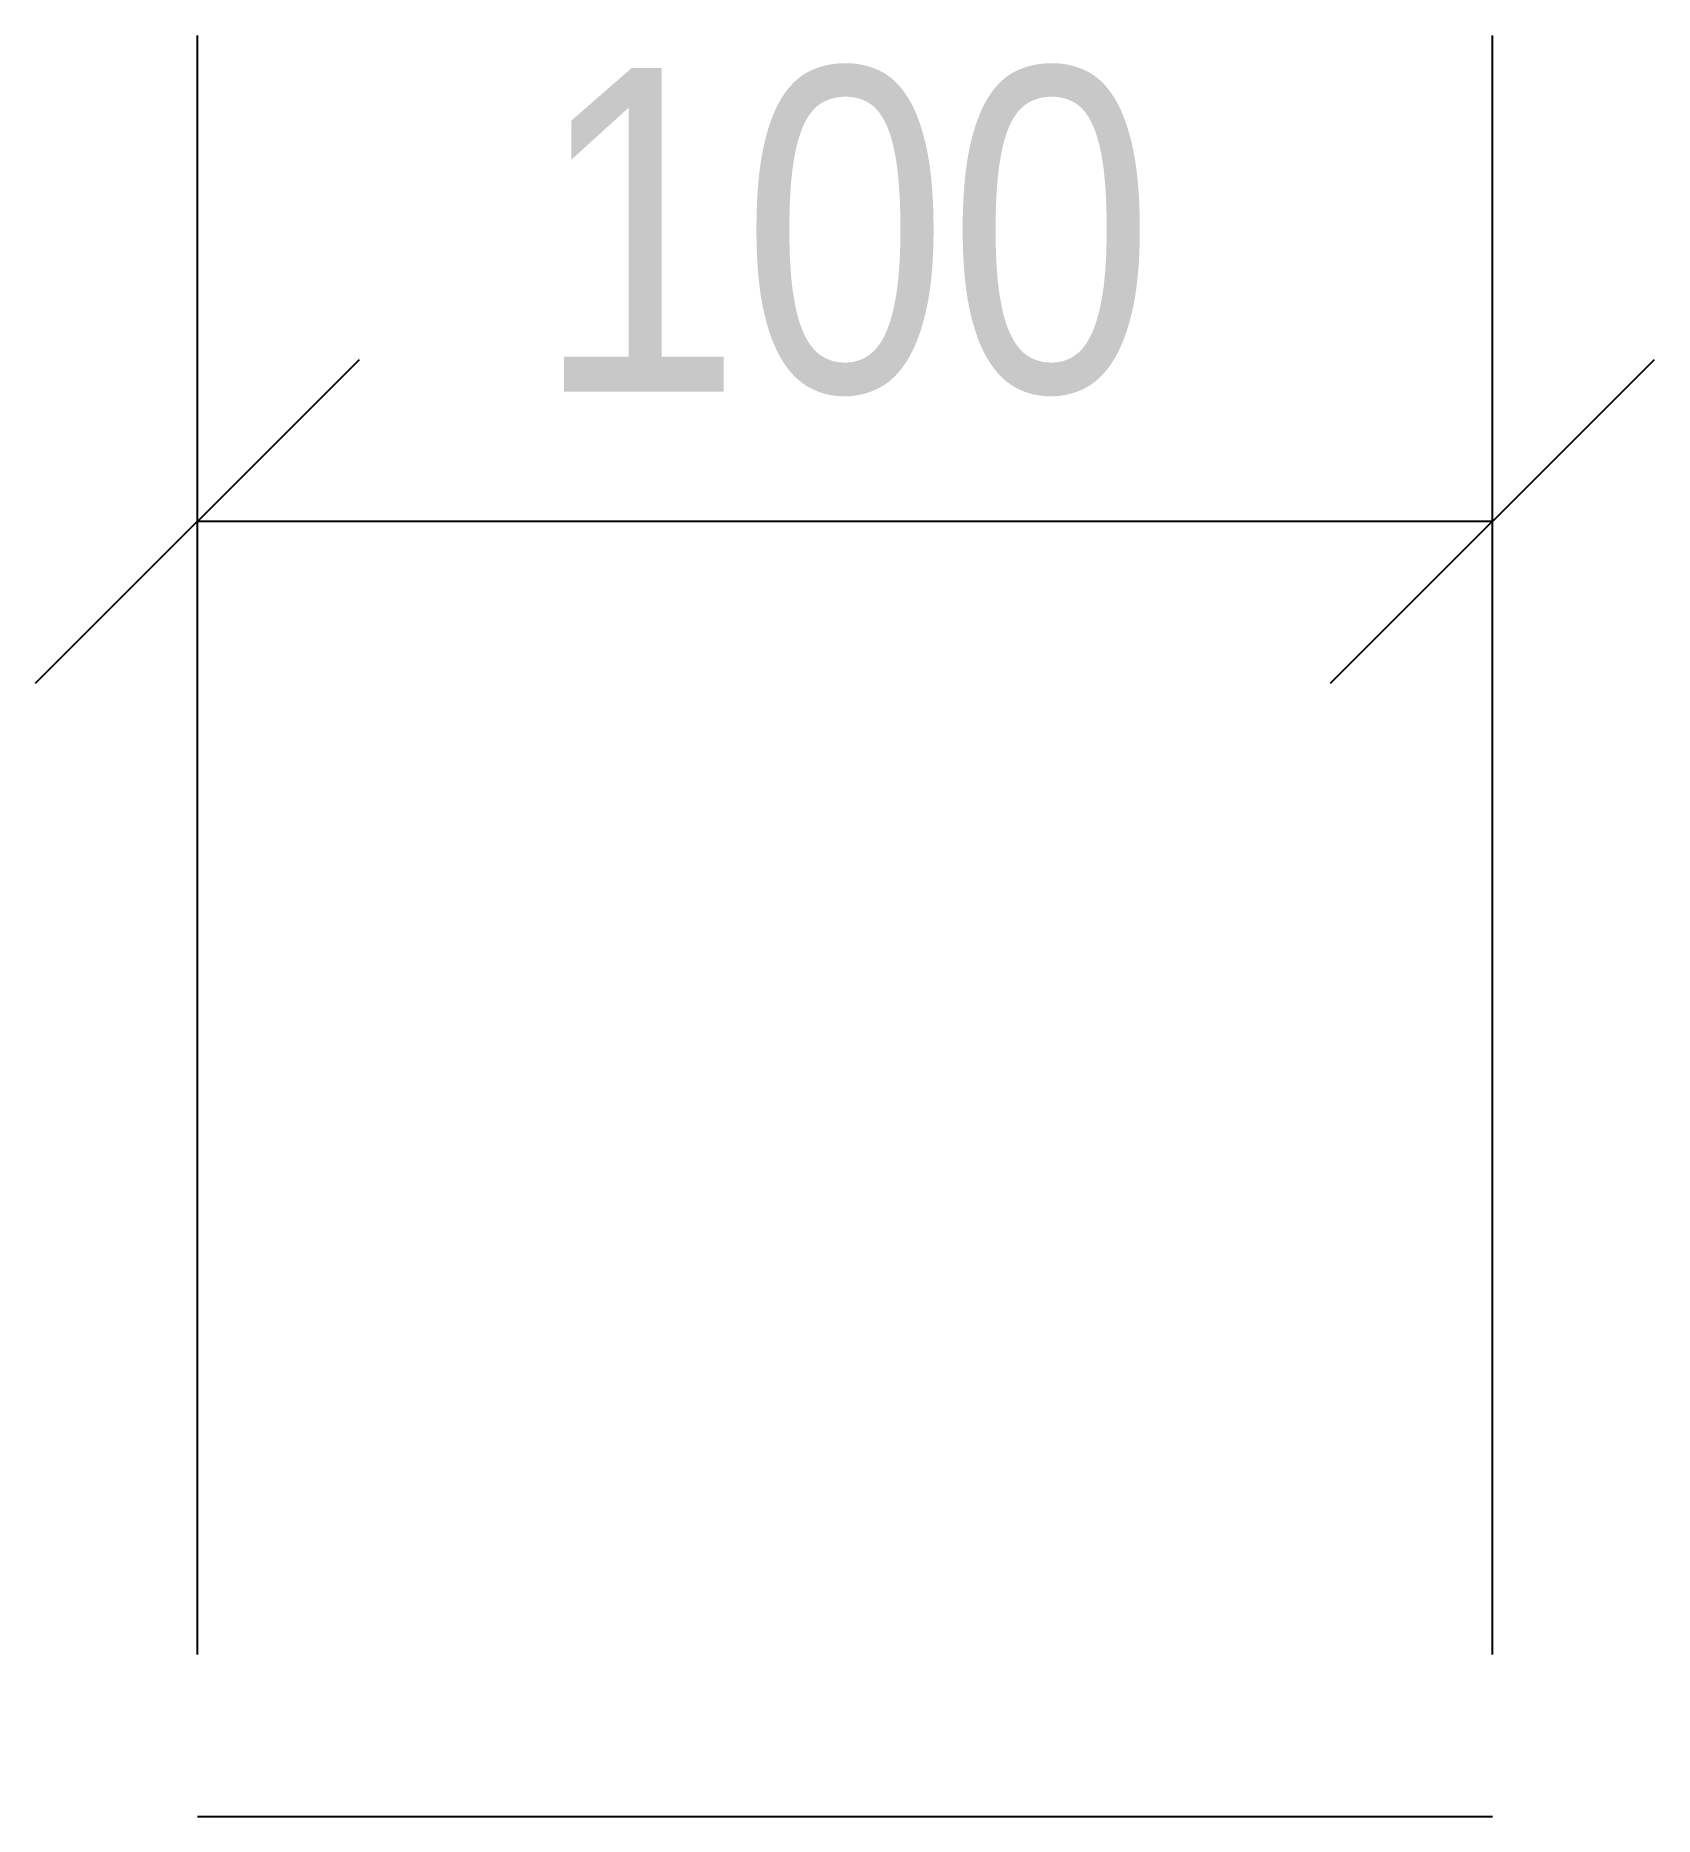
# Model space of a CAD drawing. Extents: x -12 to 112, y 0 to 138.
import ezdxf
from ezdxf.enums import TextEntityAlignment as Align

# ---------------------------------------------------------------- set-up
doc = ezdxf.new("R2010")
doc.units = 0
doc.styles.add('OpenSansCondensed-Light', font='OpenSansCondensed-Light.ttf')
doc.dimstyles.new('EZ_CM_100_H25_CM', dxfattribs={"dimtxt": 25, "dimasz": 25, "dimexe": 37.5, "dimexo": 12.5, "dimgap": 10, "dimtad": 1, "dimzin": 12, "dimtsz": 12.5, "dimcen": 2.5, "dimazin": 3, "dimtfac": 0.5, "dimtmove": 0, "dimatfit": 3})

# ---------------------------------------------------------------- blocks, each defined once
blk = doc.blocks.new('_OBLIQUE')
at = {"color": 0, "linetype": 'BYBLOCK'}
blk.add_line((-0.5, -0.5), (0.5, 0.5), dxfattribs=at)
blk = doc.blocks.new('*D1')
for p, q in [((0, 12.5), (0, 137.5)), ((100, 12.5), (100, 137.5)), ((0, 100), (100, 100))]:
    blk.add_line(p, q)
at = {"layer": 'Defpoints'}
for p in [(0, 100), (0, 0), (100, 0)]:
    blk.add_point(p, dxfattribs=at)
at = {"xscale": 25, "yscale": 25}
for p in [(0, 100), (100, 100)]:
    blk.add_blockref('_OBLIQUE', p, dxfattribs=at)
at = {"style": 'OpenSansCondensed-Light'}
blk.add_text('100', height=25, dxfattribs=at).set_placement((50, 122.5), align=Align.MIDDLE_CENTER)

msp = doc.modelspace()

# ---------------------------------------------------------------- linework, layer by layer
msp.add_line((0, 0), (100, 0))

# ---------------------------------------------------------------- dimensions: what is measured, and where the dimension line sits
dim = msp.add_linear_dim(base=(0, 100), p1=(0, 0), p2=(100, 0), dimstyle='EZ_CM_100_H25_CM')
dim.commit()
dim.dimension.update_dxf_attribs({"geometry": '*D1', "text_midpoint": (50, 122.5)})

doc.saveas('drawing.dxf')
